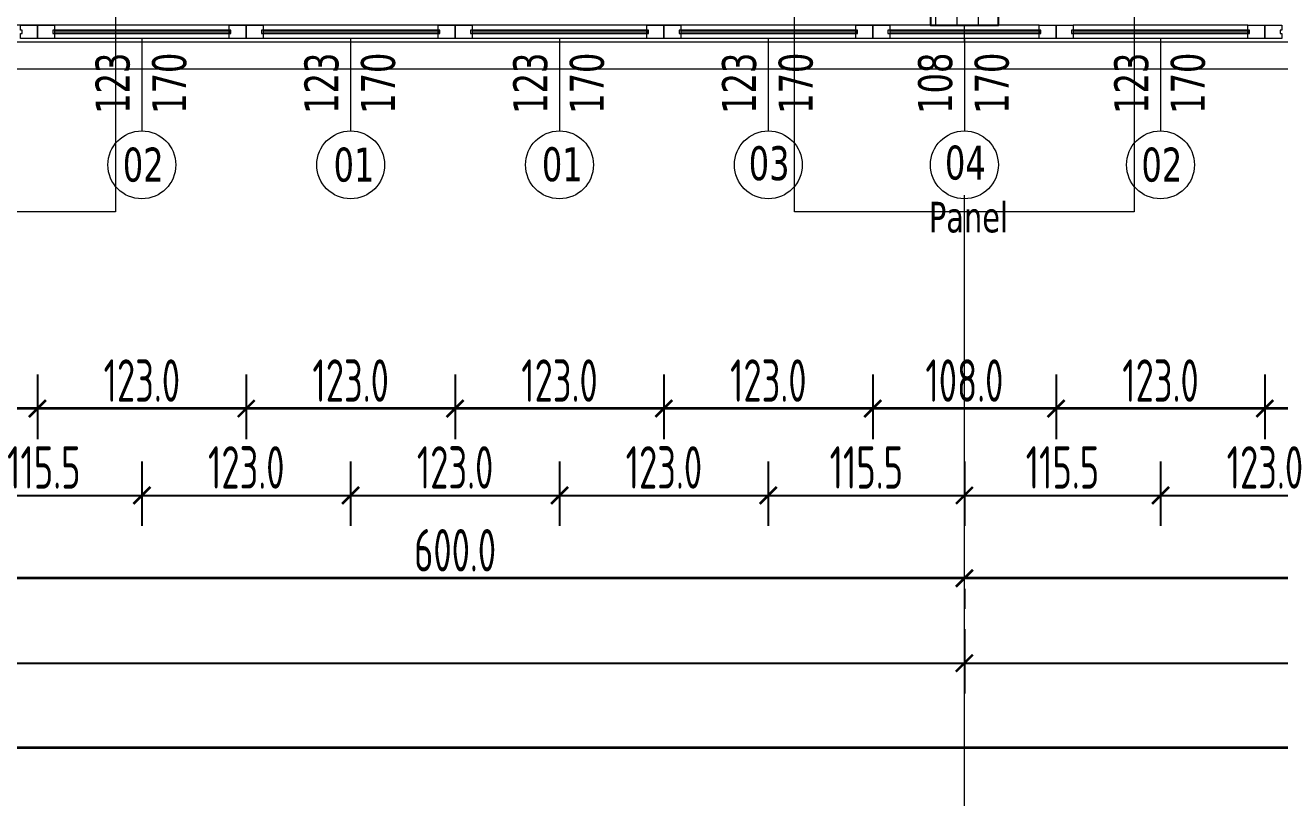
# Model space of a CAD drawing. Extents: x 6529560 to 6558080, y 5579316 to 5588131.
# Drawn here: x 6543811.77 to 6543819.16, y 5579599.63 to 5579604.23 of the extents above; entities that cross this region are included whole.
import ezdxf

# ---------------------------------------------------------------- set-up
doc = ezdxf.new("R2010")
doc.units = 0
doc.header["$MEASUREMENT"] = 0
doc.header["$PDSIZE"] = -5
doc.linetypes.add('ACAD_ISO10W100', pattern=[18, 12, -3, 0, -3])
doc.layers.get('0').update_dxf_attribs({"color": 2, "linetype": 'CONTINUOUS', "lineweight": 5})
doc.layers.get('Defpoints').update_dxf_attribs({"linetype": 'CONTINUOUS'})
for name, color, linetype, lineweight in [('arch_drzwi i okna', 4, 'CONTINUOUS', 15), ('arch_drzwi i okna_znaczniki', 130, 'CONTINUOUS', 9), ('arch_fundamenty na rzucie', 3, 'CONTINUOUS', 15), ('arch_osie', 181, 'CONTINUOUS', 5), ('arch_powierzchnia', 6, 'CONTINUOUS', 35), ('arch_sciany dzialowe cienkie na hali', 52, 'CONTINUOUS', 15), ('arch_sciany zewnętrzne', 94, 'CONTINUOUS', 18), ('arch_slupy wypelnienie', 9, 'CONTINUOUS', 13), ('arch_słupy', 8, 'CONTINUOUS', 25), ('arch_wymiary', 2, 'CONTINUOUS', 13)]:
    doc.layers.add(name, color=color, linetype=linetype, lineweight=lineweight)
doc.styles.add('ISO8', font='iso8.shx', dxfattribs={"width": 0.7})
doc.styles.add('ROMANS', font='romans.shx', dxfattribs={"width": 0.8})
doc.styles.add('TABELKA', font='tahoma.ttf', dxfattribs={"width": 0.8})
doc.dimstyles.new('biura', dxfattribs={"dimtxt": 0.25, "dimasz": 0.1, "dimexe": 0.18, "dimexo": 0.0625, "dimgap": 0.04, "dimtad": 1, "dimdec": 1, "dimlfac": 100, "dimzin": 0, "dimdsep": 46, "dimtxsty": 'ISO8', "dimblk": 'ARCHTICK', "dimcen": 0.09, "dimadec": 0, "dimazin": 0, "dimtfac": 1, "dimtdec": 1, "dimtix": 1, "dimtofl": 0, "dimtmove": 0, "dimatfit": 3, "dimldrblk": 'ARCHTICK', "dimfxl": 0.2, "dimfxlon": 1, "dimtolj": 1, "dimtzin": 0, "dimarcsym": 0})
doc.dimstyles.new('D-GB-50', dxfattribs={"dimscale": 50, "dimtxt": 2.5, "dimasz": 2.5, "dimexe": 1, "dimexo": 2, "dimtad": 1, "dimdec": 0, "dimtxsty": 'ROMANS', "dimblk": 'OBLIQUE', "dimcen": 2.5, "dimdle": 1, "dimclrd": 256, "dimclre": 256, "dimclrt": 2, "dimadec": 0, "dimazin": 0, "dimtfac": 1, "dimtdec": 0, "dimtix": 1, "dimtmove": 2, "dimatfit": 3, "dimfxl": 1, "dimarcsym": 0})

# ---------------------------------------------------------------- blocks, each defined once
blk = doc.blocks.new('_ArchTick')
at = {"color": 0, "linetype": 'ByBlock', "const_width": 0.15}
blk.add_lwpolyline([(-0.5, -0.5), (0.5, 0.5)], dxfattribs=at)
blk = doc.blocks.new('*D514')
at = {"layer": 'arch_wymiary', "color": 0, "lineweight": -2, "transparency": 16777216}
for p, q in [((6543745.2997, 5579600.1676), (6543745.2997, 5579599.7876)), ((6543853.2997, 5579600.1676), (6543853.2997, 5579599.7876)), ((6543745.2997, 5579599.9676), (6543853.2997, 5579599.9676))]:
    blk.add_line(p, q, dxfattribs=at)
at = {"layer": 'Defpoints', "color": 0, "transparency": 16777216}
for p in [(6543745.2997, 5579601.9676), (6543853.2997, 5579601.9676), (6543853.2997, 5579599.9676)]:
    blk.add_point(p, dxfattribs=at)
at = {"layer": 'arch_wymiary', "color": 0, "lineweight": -2, "transparency": 16777216, "xscale": 0.1, "yscale": 0.1, "zscale": 0.1, "rotation": 180}
blk.add_blockref('_ArchTick', (6543745.2997, 5579599.9676), dxfattribs=at)
at = {"layer": 'arch_wymiary', "color": 0, "lineweight": -2, "transparency": 16777216, "xscale": 0.1, "yscale": 0.1, "zscale": 0.1}
blk.add_blockref('_ArchTick', (6543853.2997, 5579599.9676), dxfattribs=at)
at = {"layer": 'arch_wymiary', "color": 0, "transparency": 16777216, "insert": (6543799.2997, 5579600.1326), "char_height": 0.25, "attachment_point": 5, "style": 'ISO8'}
blk.add_mtext('\\A1;10800.0', dxfattribs=at)
blk = doc.blocks.new('*D520')
at = {"layer": 'arch_wymiary', "color": 0, "lineweight": -2, "transparency": 16777216}
for p, q in [((6543805.2997, 5579600.6675), (6543805.2997, 5579600.2875)), ((6543817.2997, 5579600.6675), (6543817.2997, 5579600.2875)), ((6543805.2997, 5579600.4675), (6543817.2997, 5579600.4675))]:
    blk.add_line(p, q, dxfattribs=at)
at = {"layer": 'Defpoints', "color": 0, "transparency": 16777216}
for p in [(6543805.2997, 5579601.4675), (6543817.2997, 5579601.4675), (6543817.2997, 5579600.4675)]:
    blk.add_point(p, dxfattribs=at)
at = {"layer": 'arch_wymiary', "color": 0, "lineweight": -2, "transparency": 16777216, "xscale": 0.1, "yscale": 0.1, "zscale": 0.1, "rotation": 180}
blk.add_blockref('_ArchTick', (6543805.2997, 5579600.4675), dxfattribs=at)
at = {"layer": 'arch_wymiary', "color": 0, "lineweight": -2, "transparency": 16777216, "xscale": 0.1, "yscale": 0.1, "zscale": 0.1}
blk.add_blockref('_ArchTick', (6543817.2997, 5579600.4675), dxfattribs=at)
at = {"layer": 'arch_wymiary', "color": 0, "transparency": 16777216, "insert": (6543811.2997, 5579600.6325), "char_height": 0.25, "attachment_point": 5, "style": 'ISO8'}
blk.add_mtext('\\A1;1200.0', dxfattribs=at)
blk = doc.blocks.new('*D521')
at = {"layer": 'arch_wymiary', "color": 0, "lineweight": -2, "transparency": 16777216}
for p, q in [((6543817.2997, 5579600.6675), (6543817.2997, 5579600.2875)), ((6543829.2997, 5579600.6675), (6543829.2997, 5579600.2875)), ((6543817.2997, 5579600.4675), (6543829.2997, 5579600.4675))]:
    blk.add_line(p, q, dxfattribs=at)
at = {"layer": 'Defpoints', "color": 0, "transparency": 16777216}
for p in [(6543817.2997, 5579601.4675), (6543829.2997, 5579601.4675), (6543829.2997, 5579600.4675)]:
    blk.add_point(p, dxfattribs=at)
at = {"layer": 'arch_wymiary', "color": 0, "lineweight": -2, "transparency": 16777216, "xscale": 0.1, "yscale": 0.1, "zscale": 0.1, "rotation": 180}
blk.add_blockref('_ArchTick', (6543817.2997, 5579600.4675), dxfattribs=at)
at = {"layer": 'arch_wymiary', "color": 0, "lineweight": -2, "transparency": 16777216, "xscale": 0.1, "yscale": 0.1, "zscale": 0.1}
blk.add_blockref('_ArchTick', (6543829.2997, 5579600.4675), dxfattribs=at)
at = {"layer": 'arch_wymiary', "color": 0, "transparency": 16777216, "insert": (6543823.2997, 5579600.6325), "char_height": 0.25, "attachment_point": 5, "style": 'ISO8'}
blk.add_mtext('\\A1;1200.0', dxfattribs=at)
blk = doc.blocks.new('*D529')
at = {"layer": 'arch_wymiary', "color": 0, "lineweight": -2, "transparency": 16777216}
for p, q in [((6543823.2997, 5579601.0301), (6543823.2997, 5579601.1476)), ((6543823.2997, 5579600.9676), (6543817.2997, 5579600.9676)), ((6543817.2997, 5579600.9051), (6543817.2997, 5579600.7876))]:
    blk.add_line(p, q, dxfattribs=at)
at = {"layer": 'Defpoints', "color": 0, "transparency": 16777216}
for p in [(6543817.2997, 5579600.9676), (6543817.2997, 5579600.9676), (6543823.2997, 5579600.9676)]:
    blk.add_point(p, dxfattribs=at)
at = {"layer": 'arch_wymiary', "color": 0, "lineweight": -2, "transparency": 16777216, "xscale": 0.1, "yscale": 0.1, "zscale": 0.1, "rotation": 180}
blk.add_blockref('_ArchTick', (6543817.2997, 5579600.9676), dxfattribs=at)
at = {"layer": 'arch_wymiary', "color": 0, "lineweight": -2, "transparency": 16777216, "xscale": 0.1, "yscale": 0.1, "zscale": 0.1}
blk.add_blockref('_ArchTick', (6543823.2997, 5579600.9676), dxfattribs=at)
at = {"layer": 'arch_wymiary', "color": 0, "transparency": 16777216, "insert": (6543820.2997, 5579601.1326), "char_height": 0.25, "attachment_point": 5, "style": 'ISO8'}
blk.add_mtext('\\A1;600.0', dxfattribs=at)
blk = doc.blocks.new('*D530')
at = {"layer": 'arch_wymiary', "color": 0, "lineweight": -2, "transparency": 16777216}
for p, q in [((6543817.2997, 5579600.9676), (6543811.2997, 5579600.9676)), ((6543811.2997, 5579600.9051), (6543811.2997, 5579600.7876)), ((6543817.2997, 5579600.9051), (6543817.2997, 5579600.7876))]:
    blk.add_line(p, q, dxfattribs=at)
at = {"layer": 'Defpoints', "color": 0, "transparency": 16777216}
for p in [(6543811.2997, 5579600.9676), (6543811.2997, 5579600.9676), (6543817.2997, 5579600.9676)]:
    blk.add_point(p, dxfattribs=at)
at = {"layer": 'arch_wymiary', "color": 0, "lineweight": -2, "transparency": 16777216, "xscale": 0.1, "yscale": 0.1, "zscale": 0.1, "rotation": 180}
blk.add_blockref('_ArchTick', (6543811.2997, 5579600.9676), dxfattribs=at)
at = {"layer": 'arch_wymiary', "color": 0, "lineweight": -2, "transparency": 16777216, "xscale": 0.1, "yscale": 0.1, "zscale": 0.1}
blk.add_blockref('_ArchTick', (6543817.2997, 5579600.9676), dxfattribs=at)
at = {"layer": 'arch_wymiary', "color": 0, "transparency": 16777216, "insert": (6543814.2997, 5579601.1326), "char_height": 0.25, "attachment_point": 5, "style": 'ISO8'}
blk.add_mtext('\\A1;600.0', dxfattribs=at)
blk = doc.blocks.new('*D453')
at = {"layer": 'arch_wymiary', "color": 0, "lineweight": -2, "transparency": 16777216}
for p, q in [((6543811.2997, 5579601.6557), (6543811.2997, 5579601.2757)), ((6543812.4547, 5579601.6557), (6543812.4547, 5579601.2757)), ((6543811.2997, 5579601.4557), (6543812.4547, 5579601.4557))]:
    blk.add_line(p, q, dxfattribs=at)
at = {"layer": 'Defpoints', "color": 0, "transparency": 16777216}
for p in [(6543811.2997, 5579603.7048), (6543812.4547, 5579603.7048), (6543812.4547, 5579601.4557)]:
    blk.add_point(p, dxfattribs=at)
at = {"layer": 'arch_wymiary', "color": 0, "lineweight": -2, "transparency": 16777216, "xscale": 0.1, "yscale": 0.1, "zscale": 0.1, "rotation": 180}
blk.add_blockref('_ArchTick', (6543811.2997, 5579601.4557), dxfattribs=at)
at = {"layer": 'arch_wymiary', "color": 0, "lineweight": -2, "transparency": 16777216, "xscale": 0.1, "yscale": 0.1, "zscale": 0.1}
blk.add_blockref('_ArchTick', (6543812.4547, 5579601.4557), dxfattribs=at)
at = {"layer": 'arch_wymiary', "color": 0, "transparency": 16777216, "insert": (6543811.8772, 5579601.6207), "char_height": 0.25, "attachment_point": 5, "style": 'ISO8'}
blk.add_mtext('\\A1;115.5', dxfattribs=at)
blk = doc.blocks.new('*D454')
at = {"layer": 'arch_wymiary', "color": 0, "lineweight": -2, "transparency": 16777216}
for p, q in [((6543812.4547, 5579601.6557), (6543812.4547, 5579601.2757)), ((6543813.6847, 5579601.6557), (6543813.6847, 5579601.2757)), ((6543812.4547, 5579601.4557), (6543813.6847, 5579601.4557))]:
    blk.add_line(p, q, dxfattribs=at)
at = {"layer": 'Defpoints', "color": 0, "transparency": 16777216}
for p in [(6543812.4547, 5579603.7048), (6543813.6847, 5579603.7048), (6543813.6847, 5579601.4557)]:
    blk.add_point(p, dxfattribs=at)
at = {"layer": 'arch_wymiary', "color": 0, "lineweight": -2, "transparency": 16777216, "xscale": 0.1, "yscale": 0.1, "zscale": 0.1, "rotation": 180}
blk.add_blockref('_ArchTick', (6543812.4547, 5579601.4557), dxfattribs=at)
at = {"layer": 'arch_wymiary', "color": 0, "lineweight": -2, "transparency": 16777216, "xscale": 0.1, "yscale": 0.1, "zscale": 0.1}
blk.add_blockref('_ArchTick', (6543813.6847, 5579601.4557), dxfattribs=at)
at = {"layer": 'arch_wymiary', "color": 0, "transparency": 16777216, "insert": (6543813.0697, 5579601.6207), "char_height": 0.25, "attachment_point": 5, "style": 'ISO8'}
blk.add_mtext('\\A1;123.0', dxfattribs=at)
blk = doc.blocks.new('*D455')
at = {"layer": 'arch_wymiary', "color": 0, "lineweight": -2, "transparency": 16777216}
for p, q in [((6543813.6847, 5579601.6557), (6543813.6847, 5579601.2757)), ((6543814.9147, 5579601.6557), (6543814.9147, 5579601.2757)), ((6543813.6847, 5579601.4557), (6543814.9147, 5579601.4557))]:
    blk.add_line(p, q, dxfattribs=at)
at = {"layer": 'Defpoints', "color": 0, "transparency": 16777216}
for p in [(6543813.6847, 5579603.7048), (6543814.9147, 5579603.7048), (6543814.9147, 5579601.4557)]:
    blk.add_point(p, dxfattribs=at)
at = {"layer": 'arch_wymiary', "color": 0, "lineweight": -2, "transparency": 16777216, "xscale": 0.1, "yscale": 0.1, "zscale": 0.1, "rotation": 180}
blk.add_blockref('_ArchTick', (6543813.6847, 5579601.4557), dxfattribs=at)
at = {"layer": 'arch_wymiary', "color": 0, "lineweight": -2, "transparency": 16777216, "xscale": 0.1, "yscale": 0.1, "zscale": 0.1}
blk.add_blockref('_ArchTick', (6543814.9147, 5579601.4557), dxfattribs=at)
at = {"layer": 'arch_wymiary', "color": 0, "transparency": 16777216, "insert": (6543814.2997, 5579601.6207), "char_height": 0.25, "attachment_point": 5, "style": 'ISO8'}
blk.add_mtext('\\A1;123.0', dxfattribs=at)
blk = doc.blocks.new('*D456')
at = {"layer": 'arch_wymiary', "color": 0, "lineweight": -2, "transparency": 16777216}
for p, q in [((6543814.9147, 5579601.6557), (6543814.9147, 5579601.2757)), ((6543816.1447, 5579601.6557), (6543816.1447, 5579601.2757)), ((6543814.9147, 5579601.4557), (6543816.1447, 5579601.4557))]:
    blk.add_line(p, q, dxfattribs=at)
at = {"layer": 'Defpoints', "color": 0, "transparency": 16777216}
for p in [(6543814.9147, 5579603.7048), (6543816.1447, 5579603.7048), (6543816.1447, 5579601.4557)]:
    blk.add_point(p, dxfattribs=at)
at = {"layer": 'arch_wymiary', "color": 0, "lineweight": -2, "transparency": 16777216, "xscale": 0.1, "yscale": 0.1, "zscale": 0.1, "rotation": 180}
blk.add_blockref('_ArchTick', (6543814.9147, 5579601.4557), dxfattribs=at)
at = {"layer": 'arch_wymiary', "color": 0, "lineweight": -2, "transparency": 16777216, "xscale": 0.1, "yscale": 0.1, "zscale": 0.1}
blk.add_blockref('_ArchTick', (6543816.1447, 5579601.4557), dxfattribs=at)
at = {"layer": 'arch_wymiary', "color": 0, "transparency": 16777216, "insert": (6543815.5297, 5579601.6207), "char_height": 0.25, "attachment_point": 5, "style": 'ISO8'}
blk.add_mtext('\\A1;123.0', dxfattribs=at)
blk = doc.blocks.new('*D457')
at = {"layer": 'arch_wymiary', "color": 0, "lineweight": -2, "transparency": 16777216}
for p, q in [((6543816.1447, 5579601.6557), (6543816.1447, 5579601.2757)), ((6543817.2997, 5579601.6557), (6543817.2997, 5579601.2757)), ((6543816.1447, 5579601.4557), (6543817.2997, 5579601.4557))]:
    blk.add_line(p, q, dxfattribs=at)
at = {"layer": 'Defpoints', "color": 0, "transparency": 16777216}
for p in [(6543816.1447, 5579603.7048), (6543817.2997, 5579603.7048), (6543817.2997, 5579601.4557)]:
    blk.add_point(p, dxfattribs=at)
at = {"layer": 'arch_wymiary', "color": 0, "lineweight": -2, "transparency": 16777216, "xscale": 0.1, "yscale": 0.1, "zscale": 0.1, "rotation": 180}
blk.add_blockref('_ArchTick', (6543816.1447, 5579601.4557), dxfattribs=at)
at = {"layer": 'arch_wymiary', "color": 0, "lineweight": -2, "transparency": 16777216, "xscale": 0.1, "yscale": 0.1, "zscale": 0.1}
blk.add_blockref('_ArchTick', (6543817.2997, 5579601.4557), dxfattribs=at)
at = {"layer": 'arch_wymiary', "color": 0, "transparency": 16777216, "insert": (6543816.7222, 5579601.6207), "char_height": 0.25, "attachment_point": 5, "style": 'ISO8'}
blk.add_mtext('\\A1;115.5', dxfattribs=at)
blk = doc.blocks.new('*D458')
at = {"layer": 'arch_wymiary', "color": 0, "lineweight": -2, "transparency": 16777216}
for p, q in [((6543817.2997, 5579601.6557), (6543817.2997, 5579601.2757)), ((6543818.4547, 5579601.6557), (6543818.4547, 5579601.2757)), ((6543817.2997, 5579601.4557), (6543818.4547, 5579601.4557))]:
    blk.add_line(p, q, dxfattribs=at)
at = {"layer": 'Defpoints', "color": 0, "transparency": 16777216}
for p in [(6543817.2997, 5579603.7048), (6543818.4547, 5579603.7048), (6543818.4547, 5579601.4557)]:
    blk.add_point(p, dxfattribs=at)
at = {"layer": 'arch_wymiary', "color": 0, "lineweight": -2, "transparency": 16777216, "xscale": 0.1, "yscale": 0.1, "zscale": 0.1, "rotation": 180}
blk.add_blockref('_ArchTick', (6543817.2997, 5579601.4557), dxfattribs=at)
at = {"layer": 'arch_wymiary', "color": 0, "lineweight": -2, "transparency": 16777216, "xscale": 0.1, "yscale": 0.1, "zscale": 0.1}
blk.add_blockref('_ArchTick', (6543818.4547, 5579601.4557), dxfattribs=at)
at = {"layer": 'arch_wymiary', "color": 0, "transparency": 16777216, "insert": (6543817.8772, 5579601.6207), "char_height": 0.25, "attachment_point": 5, "style": 'ISO8'}
blk.add_mtext('\\A1;115.5', dxfattribs=at)
blk = doc.blocks.new('*D459')
at = {"layer": 'arch_wymiary', "color": 0, "lineweight": -2, "transparency": 16777216}
for p, q in [((6543818.4547, 5579601.6557), (6543818.4547, 5579601.2757)), ((6543819.6847, 5579601.6557), (6543819.6847, 5579601.2757)), ((6543818.4547, 5579601.4557), (6543819.6847, 5579601.4557))]:
    blk.add_line(p, q, dxfattribs=at)
at = {"layer": 'Defpoints', "color": 0, "transparency": 16777216}
for p in [(6543818.4547, 5579603.7048), (6543819.6847, 5579603.6039), (6543819.6847, 5579601.4557)]:
    blk.add_point(p, dxfattribs=at)
at = {"layer": 'arch_wymiary', "color": 0, "lineweight": -2, "transparency": 16777216, "xscale": 0.1, "yscale": 0.1, "zscale": 0.1, "rotation": 180}
blk.add_blockref('_ArchTick', (6543818.4547, 5579601.4557), dxfattribs=at)
at = {"layer": 'arch_wymiary', "color": 0, "lineweight": -2, "transparency": 16777216, "xscale": 0.1, "yscale": 0.1, "zscale": 0.1}
blk.add_blockref('_ArchTick', (6543819.6847, 5579601.4557), dxfattribs=at)
at = {"layer": 'arch_wymiary', "color": 0, "transparency": 16777216, "insert": (6543819.0697, 5579601.6207), "char_height": 0.25, "attachment_point": 5, "style": 'ISO8'}
blk.add_mtext('\\A1;123.0', dxfattribs=at)
blk = doc.blocks.new('*D405')
at = {"layer": 'arch_wymiary', "color": 0, "lineweight": -2, "transparency": 16777216}
for p, q in [((6543810.7597, 5579602.1676), (6543810.7597, 5579601.7876)), ((6543811.8397, 5579602.1676), (6543811.8397, 5579601.7876)), ((6543810.7597, 5579601.9676), (6543811.8397, 5579601.9676))]:
    blk.add_line(p, q, dxfattribs=at)
at = {"layer": 'Defpoints', "color": 0, "transparency": 16777216}
for p in [(6543810.7597, 5579604.1476), (6543811.8397, 5579604.1476), (6543811.8397, 5579601.9676)]:
    blk.add_point(p, dxfattribs=at)
at = {"layer": 'arch_wymiary', "color": 0, "lineweight": -2, "transparency": 16777216, "xscale": 0.1, "yscale": 0.1, "zscale": 0.1, "rotation": 180}
blk.add_blockref('_ArchTick', (6543810.7597, 5579601.9676), dxfattribs=at)
at = {"layer": 'arch_wymiary', "color": 0, "lineweight": -2, "transparency": 16777216, "xscale": 0.1, "yscale": 0.1, "zscale": 0.1}
blk.add_blockref('_ArchTick', (6543811.8397, 5579601.9676), dxfattribs=at)
at = {"layer": 'arch_wymiary', "color": 0, "transparency": 16777216, "insert": (6543811.2997, 5579602.1326), "char_height": 0.25, "attachment_point": 5, "style": 'ISO8'}
blk.add_mtext('\\A1;108.0', dxfattribs=at)
blk = doc.blocks.new('*D406')
at = {"layer": 'arch_wymiary', "color": 0, "lineweight": -2, "transparency": 16777216}
for p, q in [((6543811.8397, 5579602.1676), (6543811.8397, 5579601.7876)), ((6543813.0697, 5579602.1676), (6543813.0697, 5579601.7876)), ((6543811.8397, 5579601.9676), (6543813.0697, 5579601.9676))]:
    blk.add_line(p, q, dxfattribs=at)
at = {"layer": 'Defpoints', "color": 0, "transparency": 16777216}
for p in [(6543811.8397, 5579604.1476), (6543813.0697, 5579604.1476), (6543813.0697, 5579601.9676)]:
    blk.add_point(p, dxfattribs=at)
at = {"layer": 'arch_wymiary', "color": 0, "lineweight": -2, "transparency": 16777216, "xscale": 0.1, "yscale": 0.1, "zscale": 0.1, "rotation": 180}
blk.add_blockref('_ArchTick', (6543811.8397, 5579601.9676), dxfattribs=at)
at = {"layer": 'arch_wymiary', "color": 0, "lineweight": -2, "transparency": 16777216, "xscale": 0.1, "yscale": 0.1, "zscale": 0.1}
blk.add_blockref('_ArchTick', (6543813.0697, 5579601.9676), dxfattribs=at)
at = {"layer": 'arch_wymiary', "color": 0, "transparency": 16777216, "insert": (6543812.4547, 5579602.1326), "char_height": 0.25, "attachment_point": 5, "style": 'ISO8'}
blk.add_mtext('\\A1;123.0', dxfattribs=at)
blk = doc.blocks.new('*D407')
at = {"layer": 'arch_wymiary', "color": 0, "lineweight": -2, "transparency": 16777216}
for p, q in [((6543813.0697, 5579602.1676), (6543813.0697, 5579601.7876)), ((6543814.2997, 5579602.1676), (6543814.2997, 5579601.7876)), ((6543813.0697, 5579601.9676), (6543814.2997, 5579601.9676))]:
    blk.add_line(p, q, dxfattribs=at)
at = {"layer": 'Defpoints', "color": 0, "transparency": 16777216}
for p in [(6543813.0697, 5579604.1476), (6543814.2997, 5579604.1476), (6543814.2997, 5579601.9676)]:
    blk.add_point(p, dxfattribs=at)
at = {"layer": 'arch_wymiary', "color": 0, "lineweight": -2, "transparency": 16777216, "xscale": 0.1, "yscale": 0.1, "zscale": 0.1, "rotation": 180}
blk.add_blockref('_ArchTick', (6543813.0697, 5579601.9676), dxfattribs=at)
at = {"layer": 'arch_wymiary', "color": 0, "lineweight": -2, "transparency": 16777216, "xscale": 0.1, "yscale": 0.1, "zscale": 0.1}
blk.add_blockref('_ArchTick', (6543814.2997, 5579601.9676), dxfattribs=at)
at = {"layer": 'arch_wymiary', "color": 0, "transparency": 16777216, "insert": (6543813.6847, 5579602.1326), "char_height": 0.25, "attachment_point": 5, "style": 'ISO8'}
blk.add_mtext('\\A1;123.0', dxfattribs=at)
blk = doc.blocks.new('*D408')
at = {"layer": 'arch_wymiary', "color": 0, "lineweight": -2, "transparency": 16777216}
for p, q in [((6543814.2997, 5579602.1676), (6543814.2997, 5579601.7876)), ((6543815.5297, 5579602.1676), (6543815.5297, 5579601.7876)), ((6543814.2997, 5579601.9676), (6543815.5297, 5579601.9676))]:
    blk.add_line(p, q, dxfattribs=at)
at = {"layer": 'Defpoints', "color": 0, "transparency": 16777216}
for p in [(6543814.2997, 5579604.1476), (6543815.5297, 5579604.1476), (6543815.5297, 5579601.9676)]:
    blk.add_point(p, dxfattribs=at)
at = {"layer": 'arch_wymiary', "color": 0, "lineweight": -2, "transparency": 16777216, "xscale": 0.1, "yscale": 0.1, "zscale": 0.1, "rotation": 180}
blk.add_blockref('_ArchTick', (6543814.2997, 5579601.9676), dxfattribs=at)
at = {"layer": 'arch_wymiary', "color": 0, "lineweight": -2, "transparency": 16777216, "xscale": 0.1, "yscale": 0.1, "zscale": 0.1}
blk.add_blockref('_ArchTick', (6543815.5297, 5579601.9676), dxfattribs=at)
at = {"layer": 'arch_wymiary', "color": 0, "transparency": 16777216, "insert": (6543814.9147, 5579602.1326), "char_height": 0.25, "attachment_point": 5, "style": 'ISO8'}
blk.add_mtext('\\A1;123.0', dxfattribs=at)
blk = doc.blocks.new('*D409')
at = {"layer": 'arch_wymiary', "color": 0, "lineweight": -2, "transparency": 16777216}
for p, q in [((6543815.5297, 5579602.1676), (6543815.5297, 5579601.7876)), ((6543816.7597, 5579602.1676), (6543816.7597, 5579601.7876)), ((6543815.5297, 5579601.9676), (6543816.7597, 5579601.9676))]:
    blk.add_line(p, q, dxfattribs=at)
at = {"layer": 'Defpoints', "color": 0, "transparency": 16777216}
for p in [(6543815.5297, 5579604.1476), (6543816.7597, 5579604.1476), (6543816.7597, 5579601.9676)]:
    blk.add_point(p, dxfattribs=at)
at = {"layer": 'arch_wymiary', "color": 0, "lineweight": -2, "transparency": 16777216, "xscale": 0.1, "yscale": 0.1, "zscale": 0.1, "rotation": 180}
blk.add_blockref('_ArchTick', (6543815.5297, 5579601.9676), dxfattribs=at)
at = {"layer": 'arch_wymiary', "color": 0, "lineweight": -2, "transparency": 16777216, "xscale": 0.1, "yscale": 0.1, "zscale": 0.1}
blk.add_blockref('_ArchTick', (6543816.7597, 5579601.9676), dxfattribs=at)
at = {"layer": 'arch_wymiary', "color": 0, "transparency": 16777216, "insert": (6543816.1447, 5579602.1326), "char_height": 0.25, "attachment_point": 5, "style": 'ISO8'}
blk.add_mtext('\\A1;123.0', dxfattribs=at)
blk = doc.blocks.new('*D410')
at = {"layer": 'arch_wymiary', "color": 0, "lineweight": -2, "transparency": 16777216}
for p, q in [((6543816.7597, 5579602.1676), (6543816.7597, 5579601.7876)), ((6543817.8397, 5579602.1676), (6543817.8397, 5579601.7876)), ((6543816.7597, 5579601.9676), (6543817.8397, 5579601.9676))]:
    blk.add_line(p, q, dxfattribs=at)
at = {"layer": 'Defpoints', "color": 0, "transparency": 16777216}
for p in [(6543816.7597, 5579604.1476), (6543817.8397, 5579604.1476), (6543817.8397, 5579601.9676)]:
    blk.add_point(p, dxfattribs=at)
at = {"layer": 'arch_wymiary', "color": 0, "lineweight": -2, "transparency": 16777216, "xscale": 0.1, "yscale": 0.1, "zscale": 0.1, "rotation": 180}
blk.add_blockref('_ArchTick', (6543816.7597, 5579601.9676), dxfattribs=at)
at = {"layer": 'arch_wymiary', "color": 0, "lineweight": -2, "transparency": 16777216, "xscale": 0.1, "yscale": 0.1, "zscale": 0.1}
blk.add_blockref('_ArchTick', (6543817.8397, 5579601.9676), dxfattribs=at)
at = {"layer": 'arch_wymiary', "color": 0, "transparency": 16777216, "insert": (6543817.2997, 5579602.1326), "char_height": 0.25, "attachment_point": 5, "style": 'ISO8'}
blk.add_mtext('\\A1;108.0', dxfattribs=at)
blk = doc.blocks.new('*D411')
at = {"layer": 'arch_wymiary', "color": 0, "lineweight": -2, "transparency": 16777216}
for p, q in [((6543817.8397, 5579602.1676), (6543817.8397, 5579601.7876)), ((6543819.0697, 5579602.1676), (6543819.0697, 5579601.7876)), ((6543817.8397, 5579601.9676), (6543819.0697, 5579601.9676))]:
    blk.add_line(p, q, dxfattribs=at)
at = {"layer": 'Defpoints', "color": 0, "transparency": 16777216}
for p in [(6543817.8397, 5579604.1476), (6543819.0697, 5579604.1476), (6543819.0697, 5579601.9676)]:
    blk.add_point(p, dxfattribs=at)
at = {"layer": 'arch_wymiary', "color": 0, "lineweight": -2, "transparency": 16777216, "xscale": 0.1, "yscale": 0.1, "zscale": 0.1, "rotation": 180}
blk.add_blockref('_ArchTick', (6543817.8397, 5579601.9676), dxfattribs=at)
at = {"layer": 'arch_wymiary', "color": 0, "lineweight": -2, "transparency": 16777216, "xscale": 0.1, "yscale": 0.1, "zscale": 0.1}
blk.add_blockref('_ArchTick', (6543819.0697, 5579601.9676), dxfattribs=at)
at = {"layer": 'arch_wymiary', "color": 0, "transparency": 16777216, "insert": (6543818.4547, 5579602.1326), "char_height": 0.25, "attachment_point": 5, "style": 'ISO8'}
blk.add_mtext('\\A1;123.0', dxfattribs=at)
blk = doc.blocks.new('*D412')
at = {"layer": 'arch_wymiary', "color": 0, "lineweight": -2, "transparency": 16777216}
for p, q in [((6543819.0697, 5579602.1676), (6543819.0697, 5579601.7876)), ((6543820.2997, 5579602.1676), (6543820.2997, 5579601.7876)), ((6543819.0697, 5579601.9676), (6543820.2997, 5579601.9676))]:
    blk.add_line(p, q, dxfattribs=at)
at = {"layer": 'Defpoints', "color": 0, "transparency": 16777216}
for p in [(6543819.0697, 5579604.1476), (6543820.2997, 5579604.1476), (6543820.2997, 5579601.9676)]:
    blk.add_point(p, dxfattribs=at)
at = {"layer": 'arch_wymiary', "color": 0, "lineweight": -2, "transparency": 16777216, "xscale": 0.1, "yscale": 0.1, "zscale": 0.1, "rotation": 180}
blk.add_blockref('_ArchTick', (6543819.0697, 5579601.9676), dxfattribs=at)
at = {"layer": 'arch_wymiary', "color": 0, "lineweight": -2, "transparency": 16777216, "xscale": 0.1, "yscale": 0.1, "zscale": 0.1}
blk.add_blockref('_ArchTick', (6543820.2997, 5579601.9676), dxfattribs=at)
at = {"layer": 'arch_wymiary', "color": 0, "transparency": 16777216, "insert": (6543819.6847, 5579602.1326), "char_height": 0.25, "attachment_point": 5, "style": 'ISO8'}
blk.add_mtext('\\A1;123.0', dxfattribs=at)
blk = doc.blocks.new('_OBLIQUE')
at = {"color": 0, "linetype": 'ByBlock', "lineweight": -2}
blk.add_line((-0.5, -0.5), (0.5, 0.5), dxfattribs=at)

msp = doc.modelspace()

# ---------------------------------------------------------------- hatches: boundary and pattern name
at = {"layer": 'arch_slupy wypelnienie'}
h = msp.add_hatch(dxfattribs=at)
h.set_pattern_fill('ANSI37', color=256, angle=225)
h.set_pattern_definition([(270, (56.63013, 97.55748), (0.125, 0), []), (0, (56.63013, 97.55748), (0, 0.125), [])])
h.paths.add_polyline_path([(6543817.4997, 5579604.6276), (6543817.0997, 5579604.6276), (6543817.0997, 5579604.2276), (6543817.4997, 5579604.2276)])

# ---------------------------------------------------------------- linework, layer by layer
at = {"layer": 'arch_drzwi i okna'}
for p, q in [((6543812.9697, 5579604.2276), (6543811.9397, 5579604.2276)), ((6543814.1997, 5579604.2276), (6543813.1697, 5579604.2276)), ((6543815.4297, 5579604.2276), (6543814.3997, 5579604.2276)), ((6543816.6597, 5579604.2276), (6543815.6297, 5579604.2276)), ((6543817.7397, 5579604.2276), (6543816.8597, 5579604.2276)), ((6543818.9697, 5579604.2276), (6543817.9397, 5579604.2276)), ((6543811.9397, 5579604.1976), (6543811.9397, 5579604.1776)), ((6543812.9697, 5579604.1476), (6543811.9397, 5579604.1476)), ((6543812.9697, 5579604.1976), (6543812.9697, 5579604.1776)), ((6543813.1697, 5579604.1976), (6543813.1697, 5579604.1776)), ((6543814.1997, 5579604.1476), (6543813.1697, 5579604.1476)), ((6543814.1997, 5579604.1976), (6543814.1997, 5579604.1776)), ((6543814.3997, 5579604.1976), (6543814.3997, 5579604.1776)), ((6543815.4297, 5579604.1476), (6543814.3997, 5579604.1476)), ((6543815.4297, 5579604.1976), (6543815.4297, 5579604.1776)), ((6543815.6297, 5579604.1976), (6543815.6297, 5579604.1776)), ((6543816.6597, 5579604.1476), (6543815.6297, 5579604.1476)), ((6543816.6597, 5579604.1976), (6543816.6597, 5579604.1776)), ((6543816.8597, 5579604.1976), (6543816.8597, 5579604.1776)), ((6543817.7397, 5579604.1476), (6543816.8597, 5579604.1476)), ((6543817.7397, 5579604.1976), (6543817.7397, 5579604.1776)), ((6543817.9397, 5579604.1976), (6543817.9397, 5579604.1776)), ((6543818.9697, 5579604.1476), (6543817.9397, 5579604.1476)), ((6543818.9697, 5579604.1976), (6543818.9697, 5579604.1776))]:
    msp.add_line(p, q, dxfattribs=at)
for points in [[(6543811.7397, 5579604.1476), (6543811.7397, 5579604.1776), (6543811.7497, 5579604.1776), (6543811.7497, 5579604.1976), (6543811.7397, 5579604.1976), (6543811.7397, 5579604.2276), (6543811.8397, 5579604.2276), (6543811.8397, 5579604.1476), (6543811.7397, 5579604.1476)], [(6543811.9397, 5579604.2276), (6543811.9397, 5579604.1976), (6543811.9297, 5579604.1976), (6543811.9297, 5579604.1776), (6543811.9397, 5579604.1776), (6543811.9397, 5579604.1476), (6543811.8397, 5579604.1476), (6543811.8397, 5579604.2276), (6543811.9397, 5579604.2276)], [(6543812.9697, 5579604.1476), (6543812.9697, 5579604.1776), (6543812.9797, 5579604.1776), (6543812.9797, 5579604.1976), (6543812.9697, 5579604.1976), (6543812.9697, 5579604.2276), (6543813.0697, 5579604.2276), (6543813.0697, 5579604.1476), (6543812.9697, 5579604.1476)], [(6543813.1697, 5579604.2276), (6543813.1697, 5579604.1976), (6543813.1597, 5579604.1976), (6543813.1597, 5579604.1776), (6543813.1697, 5579604.1776), (6543813.1697, 5579604.1476), (6543813.0697, 5579604.1476), (6543813.0697, 5579604.2276), (6543813.1697, 5579604.2276)], [(6543814.1997, 5579604.1476), (6543814.1997, 5579604.1776), (6543814.2097, 5579604.1776), (6543814.2097, 5579604.1976), (6543814.1997, 5579604.1976), (6543814.1997, 5579604.2276), (6543814.2997, 5579604.2276), (6543814.2997, 5579604.1476), (6543814.1997, 5579604.1476)], [(6543814.3997, 5579604.2276), (6543814.3997, 5579604.1976), (6543814.3897, 5579604.1976), (6543814.3897, 5579604.1776), (6543814.3997, 5579604.1776), (6543814.3997, 5579604.1476), (6543814.2997, 5579604.1476), (6543814.2997, 5579604.2276), (6543814.3997, 5579604.2276)], [(6543815.4297, 5579604.1476), (6543815.4297, 5579604.1776), (6543815.4397, 5579604.1776), (6543815.4397, 5579604.1976), (6543815.4297, 5579604.1976), (6543815.4297, 5579604.2276), (6543815.5297, 5579604.2276), (6543815.5297, 5579604.1476), (6543815.4297, 5579604.1476)], [(6543815.6297, 5579604.2276), (6543815.6297, 5579604.1976), (6543815.6197, 5579604.1976), (6543815.6197, 5579604.1776), (6543815.6297, 5579604.1776), (6543815.6297, 5579604.1476), (6543815.5297, 5579604.1476), (6543815.5297, 5579604.2276), (6543815.6297, 5579604.2276)], [(6543816.6597, 5579604.1476), (6543816.6597, 5579604.1776), (6543816.6697, 5579604.1776), (6543816.6697, 5579604.1976), (6543816.6597, 5579604.1976), (6543816.6597, 5579604.2276), (6543816.7597, 5579604.2276), (6543816.7597, 5579604.1476), (6543816.6597, 5579604.1476)], [(6543816.8597, 5579604.2276), (6543816.8597, 5579604.1976), (6543816.8497, 5579604.1976), (6543816.8497, 5579604.1776), (6543816.8597, 5579604.1776), (6543816.8597, 5579604.1476), (6543816.7597, 5579604.1476), (6543816.7597, 5579604.2276), (6543816.8597, 5579604.2276)], [(6543817.7397, 5579604.1476), (6543817.7397, 5579604.1776), (6543817.7497, 5579604.1776), (6543817.7497, 5579604.1976), (6543817.7397, 5579604.1976), (6543817.7397, 5579604.2276), (6543817.8397, 5579604.2276), (6543817.8397, 5579604.1476), (6543817.7397, 5579604.1476)], [(6543817.9397, 5579604.2276), (6543817.9397, 5579604.1976), (6543817.9297, 5579604.1976), (6543817.9297, 5579604.1776), (6543817.9397, 5579604.1776), (6543817.9397, 5579604.1476), (6543817.8397, 5579604.1476), (6543817.8397, 5579604.2276), (6543817.9397, 5579604.2276)], [(6543818.9697, 5579604.1476), (6543818.9697, 5579604.1776), (6543818.9797, 5579604.1776), (6543818.9797, 5579604.1976), (6543818.9697, 5579604.1976), (6543818.9697, 5579604.2276), (6543819.0697, 5579604.2276), (6543819.0697, 5579604.1476), (6543818.9697, 5579604.1476)], [(6543819.1697, 5579604.2276), (6543819.1697, 5579604.1976), (6543819.1597, 5579604.1976), (6543819.1597, 5579604.1776), (6543819.1697, 5579604.1776), (6543819.1697, 5579604.1476), (6543819.0697, 5579604.1476), (6543819.0697, 5579604.2276), (6543819.1697, 5579604.2276)]]:
    msp.add_lwpolyline(points, dxfattribs=at)
for points in [[(6543811.9297, 5579604.1776), (6543812.9797, 5579604.1776), (6543812.9797, 5579604.1976), (6543811.9297, 5579604.1976)], [(6543811.9397, 5579604.1826), (6543812.9697, 5579604.1826), (6543812.9697, 5579604.1926), (6543811.9397, 5579604.1926)], [(6543813.1597, 5579604.1776), (6543814.2097, 5579604.1776), (6543814.2097, 5579604.1976), (6543813.1597, 5579604.1976)], [(6543813.1697, 5579604.1826), (6543814.1997, 5579604.1826), (6543814.1997, 5579604.1926), (6543813.1697, 5579604.1926)], [(6543814.3897, 5579604.1776), (6543815.4397, 5579604.1776), (6543815.4397, 5579604.1976), (6543814.3897, 5579604.1976)], [(6543814.3997, 5579604.1826), (6543815.4297, 5579604.1826), (6543815.4297, 5579604.1926), (6543814.3997, 5579604.1926)], [(6543815.6197, 5579604.1776), (6543816.6697, 5579604.1776), (6543816.6697, 5579604.1976), (6543815.6197, 5579604.1976)], [(6543815.6297, 5579604.1826), (6543816.6597, 5579604.1826), (6543816.6597, 5579604.1926), (6543815.6297, 5579604.1926)], [(6543816.8497, 5579604.1776), (6543817.7497, 5579604.1776), (6543817.7497, 5579604.1976), (6543816.8497, 5579604.1976)], [(6543816.8597, 5579604.1826), (6543817.7397, 5579604.1826), (6543817.7397, 5579604.1926), (6543816.8597, 5579604.1926)], [(6543817.9297, 5579604.1776), (6543818.9797, 5579604.1776), (6543818.9797, 5579604.1976), (6543817.9297, 5579604.1976)], [(6543817.9397, 5579604.1826), (6543818.9697, 5579604.1826), (6543818.9697, 5579604.1926), (6543817.9397, 5579604.1926)]]:
    msp.add_lwpolyline(points, close=True, dxfattribs=at)
at = {"layer": 'arch_drzwi i okna_znaczniki'}
for p, q in [((6543812.4547, 5579604.1476), (6543812.4547, 5579603.6039)), ((6543813.6847, 5579604.1476), (6543813.6847, 5579603.6039)), ((6543814.9147, 5579604.1476), (6543814.9147, 5579603.6039)), ((6543816.1447, 5579604.1476), (6543816.1447, 5579603.6039)), ((6543817.2997, 5579604.1476), (6543817.2997, 5579603.6039)), ((6543818.4547, 5579604.1476), (6543818.4547, 5579603.6039))]:
    msp.add_line(p, q, dxfattribs=at)
for centre in [(6543812.4547, 5579603.4039, -7.3022), (6543813.6847, 5579603.4039, -7.3022), (6543814.9147, 5579603.4039, -7.3022), (6543816.1447, 5579603.4039, -7.3022), (6543817.2997, 5579603.4039, -7.3022), (6543818.4547, 5579603.4039, -7.3022)]:
    msp.add_circle(centre, 0.2, dxfattribs=at)
at = {"layer": 'arch_fundamenty na rzucie', "extrusion": (-4.94824e-09, -8.03156e-10, 1)}
for points in [[(6543812.2996, 5579605.9277), (6543812.2999, 5579603.1277), (6543810.2999, 5579603.1275), (6543810.2996, 5579605.9275)], [(6543818.2996, 5579605.9277), (6543818.2999, 5579603.1277), (6543816.2999, 5579603.1275), (6543816.2996, 5579605.9275)]]:
    msp.add_lwpolyline(points, close=True, dxfattribs=at)
at = {"layer": 'arch_osie', "linetype": 'ACAD_ISO10W100', "ltscale": 0.3, "extrusion": (-4.94832e-09, -8.0265e-10, 1)}
msp.add_lwpolyline([(6543817.2997, 5579599.6258), (6543817.2997, 5579618.1396)], dxfattribs=at)
at = {"layer": 'arch_powierzchnia'}
for points in [[(6543740.7397, 5579621.1151), (6543857.8597, 5579621.1151), (6543857.8597, 5579599.9676), (6543740.7397, 5579599.9676)], [(6543741.7397, 5579620.1151), (6543856.8597, 5579620.1151), (6543856.8597, 5579600.9676), (6543741.7397, 5579600.9676)], [(6543742.7397, 5579619.1151), (6543855.8597, 5579619.1151), (6543855.8597, 5579601.9676), (6543742.7397, 5579601.9676)]]:
    msp.add_lwpolyline(points, close=True, dxfattribs=at)
at = {"layer": 'arch_sciany dzialowe cienkie na hali'}
msp.add_lwpolyline([(6543811.4997, 5579604.2977), (6543817.0997, 5579604.2977), (6543817.0997, 5579604.2276), (6543811.4997, 5579604.2276)], close=True, dxfattribs=at)
at = {"layer": 'arch_sciany zewnętrzne'}
for points in [[(6543853.8597, 5579617.1151), (6543853.8597, 5579603.9676), (6543827.0097, 5579603.9676), (6543827.0097, 5579604.1476), (6543823.6237, 5579604.1476), (6543823.6237, 5579603.9676), (6543804.784, 5579603.9676), (6543804.784, 5579604.1276), (6543803.5296, 5579604.1276), (6543803.5296, 5579603.9676), (6543777.8297, 5579603.9676), (6543777.8297, 5579604.1276), (6543775.8397, 5579604.1276), (6543775.8397, 5579603.9676), (6543753.8297, 5579603.9676), (6543753.8297, 5579604.1276), (6543751.8397, 5579604.1276), (6543751.8397, 5579603.9676), (6543744.7397, 5579603.9676), (6543744.7397, 5579608.6597), (6543744.8997, 5579608.6597), (6543744.8997, 5579609.7097), (6543744.7397, 5579609.7097), (6543744.7397, 5579617.1151)], [(6543822.7597, 5579604.1276), (6543804.784, 5579604.1276), (6543804.784, 5579604.1476)]]:
    msp.add_lwpolyline(points, dxfattribs=at)
at = {"layer": 'arch_słupy'}
msp.add_lwpolyline([(6543817.4997, 5579604.6276), (6543817.0997, 5579604.6276), (6543817.0997, 5579604.2276), (6543817.4997, 5579604.2276)], close=True, dxfattribs=at)

# ---------------------------------------------------------------- texts
at = {"layer": 'arch_drzwi i okna_znaczniki', "char_height": 0.2, "attachment_point": 1, "rotation": 90, "style": 'TABELKA'}
for s, insert in [('123\\P170', (6543812.1822, 5579603.7048, 7.3022)), ('123\\P170', (6543813.4122, 5579603.7048, 7.3022)), ('123\\P170', (6543814.6422, 5579603.7048, 7.3022)), ('123\\P170', (6543815.8722, 5579603.7048, 7.3022)), ('108\\P170', (6543817.0272, 5579603.7048, 7.3022)), ('123\\P170', (6543818.1822, 5579603.7048, 7.3022))]:
    msp.add_mtext_dynamic_manual_height_columns(s, width=2.624355, gutter_width=1.8276, heights=[0], dxfattribs=dict(at, insert=insert))
at = {"layer": 'arch_drzwi i okna_znaczniki', "attachment_point": 1, "style": 'TABELKA'}
for s, insert, char_height, width in [('02', (6543812.3427, 5579603.5054, -14.2326), 0.2, 0.354262), ('01', (6543813.5842, 5579603.5055, -14.2426), 0.2, 0.354262), ('01', (6543814.8112, 5579603.5077, -14.2226), 0.2, 0.354262), ('03', (6543816.0293, 5579603.5136, -14.2326), 0.2, 0.354262), ('04', (6543817.1853, 5579603.5175, -15.0926), 0.2, 0.354262), ('02', (6543818.3427, 5579603.5054, -14.2326), 0.2, 0.354262), ('Panel', (6543817.0906, 5579603.1861, -7.9441), 0.18, 1.221099)]:
    msp.add_mtext(s, dxfattribs=dict(at, insert=insert, char_height=char_height, width=width))

# ---------------------------------------------------------------- dimensions: what is measured, and where the dimension line sits
at = {"layer": 'arch_wymiary'}
for base, p1, p2, override, picture, middle in [((6543811.8397, 5579601.9676, 7.3022), (6543810.7597, 5579604.1476, 0.0369), (6543811.8397, 5579604.1476, 0.0369), {"dimtmove": 1}, '*D405', (6543811.2997, 5579602.1326, 7.3022)), ((6543813.0697, 5579601.9676, 7.3022), (6543811.8397, 5579604.1476, 0.0369), (6543813.0697, 5579604.1476, 0.0369), {"dimtmove": 1}, '*D406', (6543812.4547, 5579602.1326, 7.3022)), ((6543814.2997, 5579601.9676, 7.3022), (6543813.0697, 5579604.1476, 0.0369), (6543814.2997, 5579604.1476, 0.0369), {"dimtmove": 1}, '*D407', (6543813.6847, 5579602.1326, 7.3022)), ((6543815.5297, 5579601.9676, 7.3022), (6543814.2997, 5579604.1476, 0.0369), (6543815.5297, 5579604.1476, 0.0369), {"dimtmove": 1}, '*D408', (6543814.9147, 5579602.1326, 7.3022)), ((6543816.7597, 5579601.9676, 7.3022), (6543815.5297, 5579604.1476, 0.0369), (6543816.7597, 5579604.1476, 0.0369), {"dimtmove": 1}, '*D409', (6543816.1447, 5579602.1326, 7.3022)), ((6543817.8397, 5579601.9676, 7.3022), (6543816.7597, 5579604.1476, 0.0369), (6543817.8397, 5579604.1476, 0.0369), {"dimtmove": 1}, '*D410', (6543817.2997, 5579602.1326, 7.3022)), ((6543819.0697, 5579601.9676, 7.3022), (6543817.8397, 5579604.1476, 0.0369), (6543819.0697, 5579604.1476, 0.0369), {"dimtmove": 1}, '*D411', (6543818.4547, 5579602.1326, 7.3022)), ((6543820.2997, 5579601.9676, 7.3022), (6543819.0697, 5579604.1476, 0.0369), (6543820.2997, 5579604.1476, 0.0369), {"dimtmove": 1}, '*D412', (6543819.6847, 5579602.1326, 7.3022)), ((6543812.4547, 5579601.4557, 7.3022), (6543811.2997, 5579603.7048, 0.0369), (6543812.4547, 5579603.7048, 0.0369), {"dimtmove": 1}, '*D453', (6543811.8772, 5579601.6207, 7.3022)), ((6543813.6847, 5579601.4557, 7.3022), (6543812.4547, 5579603.7048, 0.0369), (6543813.6847, 5579603.7048, 0.0369), {"dimtmove": 1}, '*D454', (6543813.0697, 5579601.6207, 7.3022)), ((6543814.9147, 5579601.4557, 7.3022), (6543813.6847, 5579603.7048, 0.0369), (6543814.9147, 5579603.7048, 14.6413), {"dimtmove": 1}, '*D455', (6543814.2997, 5579601.6207, 7.3022)), ((6543816.1447, 5579601.4557, 7.3022), (6543814.9147, 5579603.7048, 14.6413), (6543816.1447, 5579603.7048, 0.0369), {"dimtmove": 1}, '*D456', (6543815.5297, 5579601.6207, 7.3022)), ((6543817.2997, 5579601.4557, 7.3022), (6543816.1447, 5579603.7048, 0.0369), (6543817.2997, 5579603.7048, 0.0369), {"dimtmove": 1}, '*D457', (6543816.7222, 5579601.6207, 7.3022)), ((6543818.4547, 5579601.4557, 7.3022), (6543817.2997, 5579603.7048, 0.0369), (6543818.4547, 5579603.7048, 0.0369), {"dimtmove": 1}, '*D458', (6543817.8772, 5579601.6207, 7.3022)), ((6543819.6847, 5579601.4557, 7.3022), (6543818.4547, 5579603.7048, 0.0369), (6543819.6847, 5579603.6039, 0.0369), {"dimtmove": 1}, '*D459', (6543819.0697, 5579601.6207, 7.3022)), ((6543853.2997, 5579599.9676, 7.3022), (6543745.2997, 5579601.9676, 0), (6543853.2997, 5579601.9676, 0), {"dimtxt": 0.25}, '*D514', (6543799.2997, 5579600.1326, 7.3022)), ((6543817.2997, 5579600.4675, 7.3022), (6543805.2997, 5579601.4675, 0), (6543817.2997, 5579601.4675, 0), {"dimtxt": 0.25}, '*D520', (6543811.2997, 5579600.6325, 7.3022)), ((6543829.2997, 5579600.4675, 7.3022), (6543817.2997, 5579601.4675, 0), (6543829.2997, 5579601.4675, 0), {"dimtxt": 0.25}, '*D521', (6543823.2997, 5579600.6325, 7.3022)), ((6543811.2997, 5579600.9676, 0), (6543817.2997, 5579600.9676, -7.3022), (6543811.2997, 5579600.9676, -7.3022), {"dimtxt": 0.25}, '*D530', (6543814.2997, 5579601.1326, 0)), ((6543817.2997, 5579600.9676, 0), (6543823.2997, 5579600.9676, -7.3022), (6543817.2997, 5579600.9676, -7.3022), {"dimtxt": 0.25}, '*D529', (6543820.2997, 5579601.1326, 0))]:
    dim = msp.add_linear_dim(base=base, p1=p1, p2=p2, dimstyle='biura', override=override, dxfattribs=at)
    dim.commit()
    dim.dimension.update_dxf_attribs({"geometry": picture, "text_midpoint": middle})

# ---------------------------------------------------------------- leaders
at = {"color": 1}
for points in [[(6543807.9328, 5579535.0595, -14.4258), (6543808.7702, 5579536.5599, -14.4258), (6543816.3451, 5579536.5599, -14.4258)], [(6543788.8584, 5579497.6965, -27.825), (6543789.6957, 5579499.1969, -27.825), (6543797.2706, 5579499.1969, -27.825)]]:
    msp.add_leader(points, dimstyle='D-GB-50', override={"dimclrd": 0}, dxfattribs=at)

doc.saveas('drawing.dxf')
